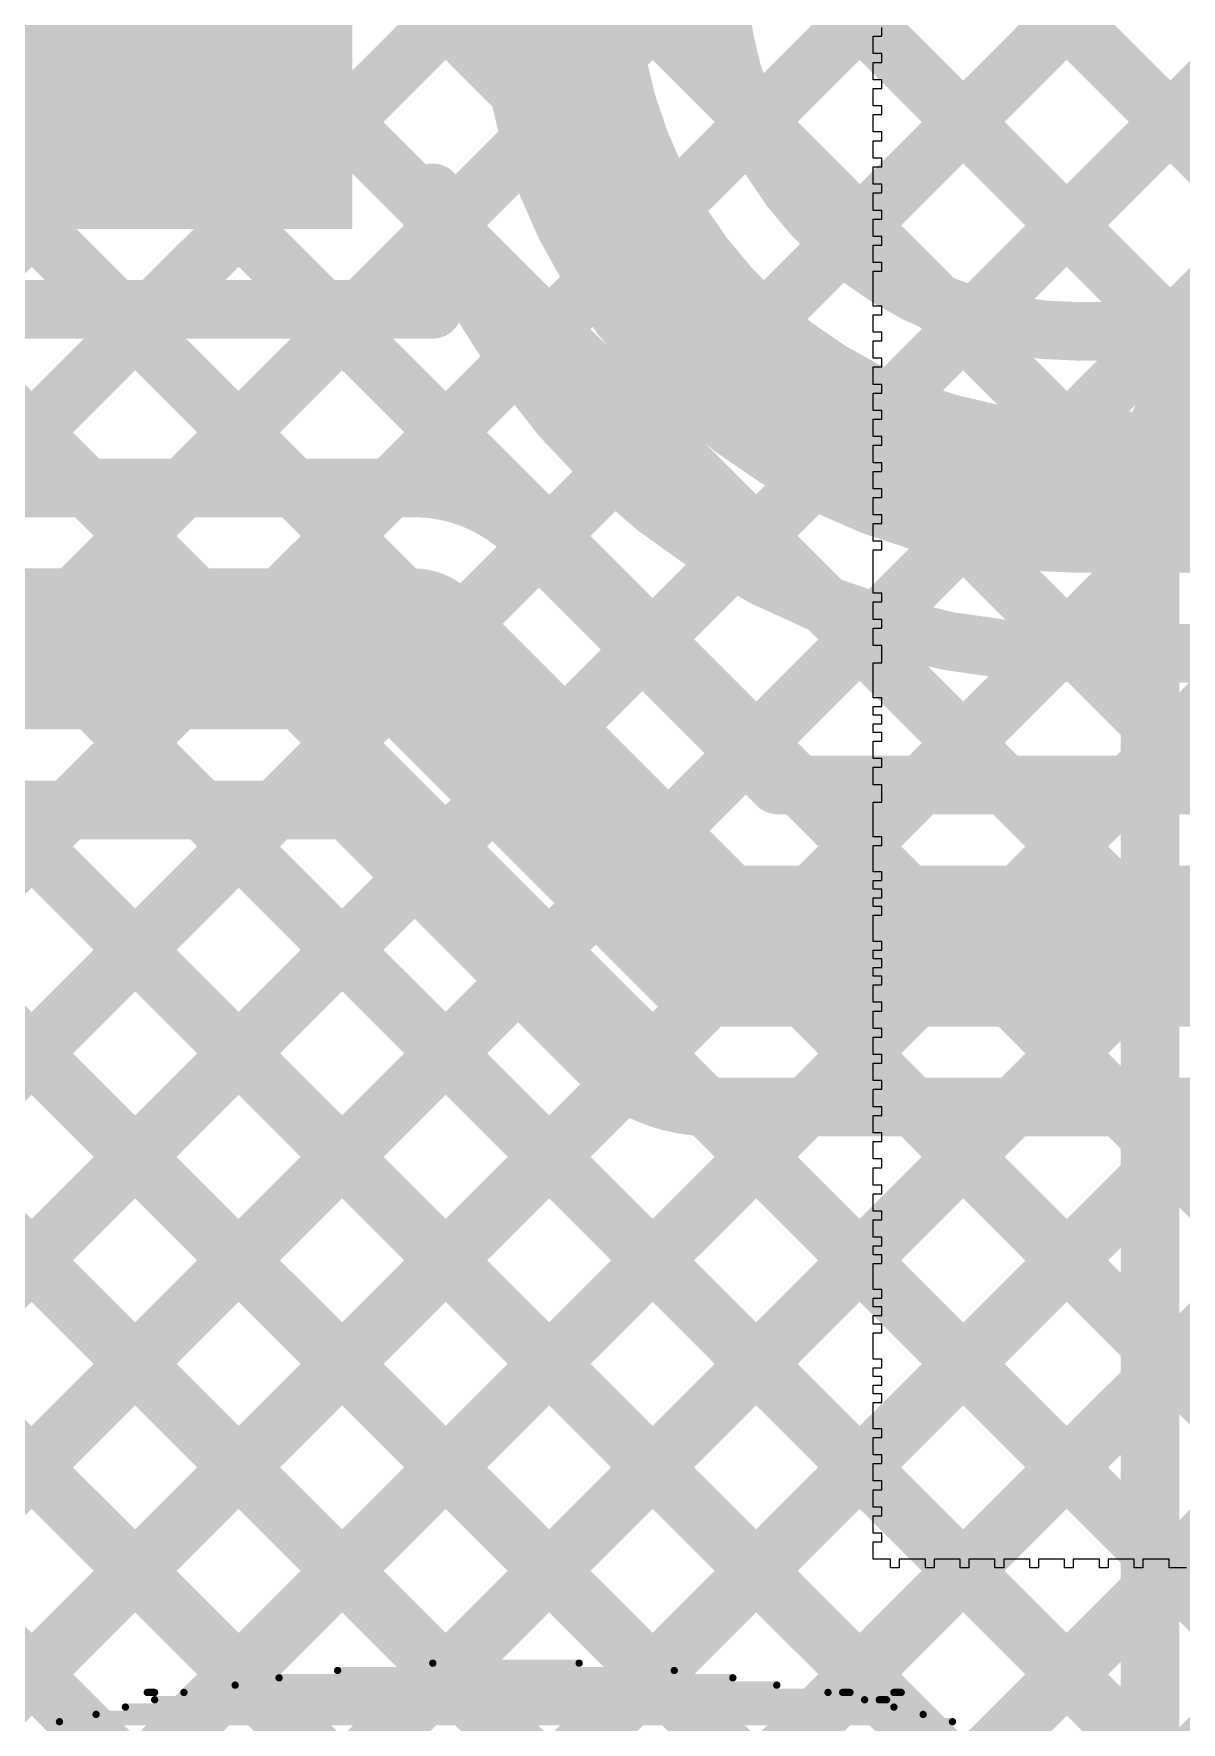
# Model space of a CAD drawing. Header units: millimetres. Extents: x 3.06 to 5.82, y 1.29 to 3.84.
# Drawn here: x 4.6955 to 4.8523, y 1.8319 to 2.0627 of the extents above; entities that cross this region are included whole.
import ezdxf

# ---------------------------------------------------------------- set-up
doc = ezdxf.new("R2010")
doc.units = ezdxf.units.MM
doc.header["$MEASUREMENT"] = 0
for name, color, linetype in [('BottomLayer', 5, 'Continuous'), ('BottomOverlay', 54, 'Continuous'), ('TopLayer', 1, 'Continuous'), ('TopOverlay', 2, 'Continuous')]:
    doc.layers.add(name, color=color, linetype=linetype)

msp = doc.modelspace()

# ---------------------------------------------------------------- linework, layer by layer
at = {"layer": 'BottomLayer'}
for points, const_width in [([(4.767, 2.071), (4.767, 2.726)], 0.022), ([(4.79368, 2.0501), (5.299, 2.55542)], 0.008), ([(4.80587, 2.03401), (5.299, 2.52714)], 0.008), ([(4.82414, 2.024), (5.30213, 2.50199)], 0.008), ([(4.85043, 2.022), (5.31337, 2.48494)], 0.008), ([(4.789, 2.11236), (4.88191, 2.01946)], 0.008), ([(4.789, 2.08408), (4.85108, 2.022)], 0.008), ([(4.272, 2.056), (4.719, 2.056)], 0.04), ([(4.79286, 2.05193), (4.81893, 2.02586)], 0.008), ([(4.75, 2.025), (4.75, 2.04092)], 0.008), ([(4.67837, 2.025), (4.70278, 2.0006)], 0.008), ([(4.68761, 2.0006), (4.71201, 2.025)], 0.008), ([(4.69, 2.025), (4.719, 2.025)], 0.008), ([(4.69, 2.025), (4.719, 2.025)], 0.008), ([(4.70666, 2.025), (4.73106, 2.0006)], 0.008), ([(4.71589, 2.0006), (4.74029, 2.025)], 0.008), ([(4.719, 2.025), (4.75, 2.025)], 0.008), ([(4.73494, 2.025), (4.79994, 1.96)], 0.008), ([(4.838, 2.022), (4.86397, 2.022)], 0.008), ([(4.74417, 2.0006), (4.76158, 2.018)], 0.008), ([(4.838, 2), (4.87, 2)], 0.022), ([(4.76449, 1.99263), (4.77471, 2.00285)], 0.008), ([(4.51848, 2.0006), (4.7474, 2.0006)], 0.008), ([(4.763, 1.99412), (4.79711, 1.96)], 0.008), ([(4.77863, 1.97848), (4.79093, 1.99079)], 0.008), ([(4.48937, 1.9786), (4.7474, 1.9786)], 0.022), ([(4.7474, 1.9786), (4.788, 1.938)], 0.022), ([(4.80365, 1.98458), (4.82823, 1.96)], 0.008), ([(4.79277, 1.96434), (4.81057, 1.98214)], 0.008), ([(4.81671, 1.96), (4.83477, 1.97806)], 0.008), ([(4.838, 1.978), (4.86397, 1.978)], 0.008), ([(4.83851, 1.978), (4.85651, 1.96)], 0.008), ([(4.845, 1.96), (4.863, 1.978)], 0.008), ([(4.79711, 1.96), (4.92997, 1.96)], 0.008), ([(4.26286, 1.491), (4.72846, 1.9566)], 0.008), ([(4.51848, 1.9566), (4.73829, 1.9566)], 0.008), ([(4.57707, 1.9566), (5.02231, 1.51136)], 0.008), ([(4.60359, 1.86001), (4.70017, 1.9566)], 0.008), ([(4.60535, 1.9566), (5.03208, 1.52988)], 0.008), ([(4.63364, 1.9566), (5.05225, 1.53799)], 0.008), ([(4.66192, 1.9566), (5.08052, 1.538)], 0.008), ([(4.69021, 1.9566), (5.10881, 1.538)], 0.008), ([(4.71849, 1.9566), (5.13709, 1.538)], 0.008), ([(4.73829, 1.9566), (4.7724, 1.92248)], 0.008), ([(4.29114, 1.491), (4.74752, 1.94737)], 0.008), ([(4.788, 1.938), (4.936, 1.938)], 0.022), ([(4.31943, 1.491), (4.76166, 1.93323)], 0.008), ([(4.34771, 1.491), (4.77617, 1.91945)], 0.008), ([(4.376, 1.491), (4.801, 1.916)], 0.008), ([(4.40428, 1.491), (4.82928, 1.916)], 0.008), ([(4.43257, 1.491), (4.85757, 1.916)], 0.008), ([(4.46085, 1.491), (4.88585, 1.916)], 0.008), ([(4.48913, 1.491), (4.91413, 1.916)], 0.008), ([(4.51742, 1.491), (4.94258, 1.91616)], 0.008), ([(4.78737, 1.91601), (5.16537, 1.538)], 0.008), ([(4.788, 1.916), (4.92997, 1.916)], 0.008), ([(4.81566, 1.916), (5.19366, 1.538)], 0.008), ([(4.84394, 1.916), (5.22094, 1.539)], 0.008)]:
    msp.add_lwpolyline(points, dxfattribs=dict(at, const_width=const_width))
for points, const_width in [([(4.7615, 2.071, 1), (4.7725, 2.071, 1)], 0.011), ([(4.7615, 2.071, 1), (4.7725, 2.071, 1)], 0.011), ([(4.709, 2.056, 1), (4.729, 2.056, 1)], 0.02), ([(4.79086, 2.05193, 1), (4.79486, 2.05193, 1)], 0.004), ([(4.79168, 2.0501, 1), (4.79568, 2.0501, 1)], 0.004), ([(4.748, 2.04092, 1), (4.752, 2.04092, 1)], 0.004), ([(4.748, 2.04092, 1), (4.752, 2.04092, 1)], 0.004), ([(4.80387, 2.03401, 1), (4.80787, 2.03401, 1)], 0.004), ([(4.70466, 2.025, 1), (4.70866, 2.025, 1)], 0.004), ([(4.71001, 2.025, 1), (4.71401, 2.025, 1)], 0.004), ([(4.717, 2.025, 1), (4.721, 2.025, 1)], 0.004), ([(4.717, 2.025, 1), (4.721, 2.025, 1)], 0.004), ([(4.717, 2.025, 1), (4.721, 2.025, 1)], 0.004), ([(4.73294, 2.025, 1), (4.73694, 2.025, 1)], 0.004), ([(4.73829, 2.025, 1), (4.74229, 2.025, 1)], 0.004), ([(4.748, 2.025, 1), (4.752, 2.025, 1)], 0.004), ([(4.748, 2.025, 1), (4.752, 2.025, 1)], 0.004), ([(4.81693, 2.02586, 1), (4.82093, 2.02586, 1)], 0.004), ([(4.82214, 2.024, 1), (4.82614, 2.024, 1)], 0.004), ([(4.836, 2.022, 1), (4.84, 2.022, 1)], 0.004), ([(4.836, 2.022, 1), (4.84, 2.022, 1)], 0.004), ([(4.84843, 2.022, 1), (4.85243, 2.022, 1)], 0.004), ([(4.84908, 2.022, 1), (4.85308, 2.022, 1)], 0.004), ([(4.75958, 2.018, 1), (4.76358, 2.018, 1)], 0.004), ([(4.8325, 2, 1), (4.8435, 2, 1)], 0.011), ([(4.8325, 2, 1), (4.8435, 2, 1)], 0.011), ([(4.77271, 2.00285, 1), (4.77671, 2.00285, 1)], 0.004), ([(4.70078, 2.0006, 1), (4.70478, 2.0006, 1)], 0.004), ([(4.71389, 2.0006, 1), (4.71789, 2.0006, 1)], 0.004), ([(4.72906, 2.0006, 1), (4.73306, 2.0006, 1)], 0.004), ([(4.74217, 2.0006, 1), (4.74617, 2.0006, 1)], 0.004), ([(4.7454, 2.0006, 1), (4.7494, 2.0006, 1)], 0.004), ([(4.7454, 2.0006, 1), (4.7494, 2.0006, 1)], 0.004), ([(4.7454, 2.0006, 1), (4.7494, 2.0006, 1)], 0.004), ([(4.76096, 1.99415, 1), (4.76496, 1.99415, 1)], 0.004), ([(4.761, 1.99412, 1), (4.765, 1.99412, 1)], 0.004), ([(4.761, 1.99412, 1), (4.765, 1.99412, 1)], 0.004), ([(4.76249, 1.99263, 1), (4.76649, 1.99263, 1)], 0.004), ([(4.78893, 1.99079, 1), (4.79293, 1.99079, 1)], 0.004), ([(4.7419, 1.9786, 1), (4.7529, 1.9786, 1)], 0.011), ([(4.7419, 1.9786, 1), (4.7529, 1.9786, 1)], 0.011), ([(4.80165, 1.98458, 1), (4.80565, 1.98458, 1)], 0.004), ([(4.80857, 1.98214, 1), (4.81257, 1.98214, 1)], 0.004), ([(4.77663, 1.97848, 1), (4.78063, 1.97848, 1)], 0.004), ([(4.83277, 1.97806, 1), (4.83677, 1.97806, 1)], 0.004), ([(4.836, 1.978, 1), (4.84, 1.978, 1)], 0.004), ([(4.836, 1.978, 1), (4.84, 1.978, 1)], 0.004), ([(4.83651, 1.978, 1), (4.84051, 1.978, 1)], 0.004), ([(4.79077, 1.96434, 1), (4.79477, 1.96434, 1)], 0.004), ([(4.79511, 1.96, 1), (4.79911, 1.96, 1)], 0.004), ([(4.79511, 1.96, 1), (4.79911, 1.96, 1)], 0.004), ([(4.79794, 1.96, 1), (4.80194, 1.96, 1)], 0.004), ([(4.81471, 1.96, 1), (4.81871, 1.96, 1)], 0.004), ([(4.82623, 1.96, 1), (4.83023, 1.96, 1)], 0.004), ([(4.843, 1.96, 1), (4.847, 1.96, 1)], 0.004), ([(4.69817, 1.9566, 1), (4.70217, 1.9566, 1)], 0.004), ([(4.71649, 1.9566, 1), (4.72049, 1.9566, 1)], 0.004), ([(4.72646, 1.9566, 1), (4.73046, 1.9566, 1)], 0.004), ([(4.73629, 1.9566, 1), (4.74029, 1.9566, 1)], 0.004), ([(4.73629, 1.9566, 1), (4.74029, 1.9566, 1)], 0.004), ([(4.74552, 1.94737, 1), (4.74952, 1.94737, 1)], 0.004), ([(4.7825, 1.938, 1), (4.7935, 1.938, 1)], 0.011), ([(4.7825, 1.938, 1), (4.7935, 1.938, 1)], 0.011), ([(4.75966, 1.93323, 1), (4.76366, 1.93323, 1)], 0.004), ([(4.7704, 1.92248, 1), (4.7744, 1.92248, 1)], 0.004), ([(4.7704, 1.92248, 1), (4.7744, 1.92248, 1)], 0.004), ([(4.77044, 1.92244, 1), (4.77444, 1.92244, 1)], 0.004), ([(4.77417, 1.91945, 1), (4.77817, 1.91945, 1)], 0.004), ([(4.78537, 1.91601, 1), (4.78937, 1.91601, 1)], 0.004), ([(4.786, 1.916, 1), (4.79, 1.916, 1)], 0.004), ([(4.786, 1.916, 1), (4.79, 1.916, 1)], 0.004), ([(4.786, 1.916, 1), (4.79, 1.916, 1)], 0.004), ([(4.799, 1.916, 1), (4.803, 1.916, 1)], 0.004), ([(4.81366, 1.916, 1), (4.81766, 1.916, 1)], 0.004), ([(4.82728, 1.916, 1), (4.83128, 1.916, 1)], 0.004), ([(4.84194, 1.916, 1), (4.84594, 1.916, 1)], 0.004)]:
    msp.add_lwpolyline(points, format="xyb", close=True, dxfattribs=dict(at, const_width=const_width))
for points, const_width in [([(4.838, 2, -0.414214), (4.767, 2.071)], 0.022), ([(4.838, 2.022, -0.414214), (4.789, 2.071)], 0.008), ([(4.838, 1.978, -0.320712), (4.75, 2.04092)], 0.008), ([(4.7474, 2.0006, -0.198912), (4.76296, 1.99415)], 0.008), ([(4.7474, 2.0006, -0.199566), (4.763, 1.99412)], 0.008), ([(4.788, 1.916, -0.199566), (4.7724, 1.92248)], 0.008), ([(4.788, 1.916, -0.198912), (4.77244, 1.92244)], 0.008)]:
    msp.add_lwpolyline(points, format="xyb", dxfattribs=dict(at, const_width=const_width))
msp.add_solid([(4.701, 2.036), (4.739, 2.036), (4.701, 3.474), (4.739, 3.474)], dxfattribs=at)
at = {"layer": 'BottomOverlay', "const_width": 0.001}
for points in [[(4.737, 1.839), (4.783, 1.839)], [(4.75, 1.84), (4.77, 1.84)], [(4.723, 1.837), (4.797, 1.837)], [(4.729, 1.838), (4.791, 1.838)], [(4.708, 1.834), (4.813, 1.834)], [(4.711, 1.836), (4.712, 1.836)], [(4.712, 1.835), (4.809, 1.835)], [(4.716, 1.836), (4.804, 1.836)], [(4.806, 1.836), (4.807, 1.836)], [(4.811, 1.835), (4.812, 1.835)], [(4.813, 1.836), (4.814, 1.836)], [(4.699, 1.832), (4.821, 1.832)], [(4.704, 1.833), (4.817, 1.833)]]:
    msp.add_lwpolyline(points, dxfattribs=at)
at = {"layer": 'BottomOverlay', "const_width": 0.0005}
for points in [[(4.73675, 1.839, 1), (4.73725, 1.839, 1)], [(4.74975, 1.84, 1), (4.75025, 1.84, 1)], [(4.76975, 1.84, 1), (4.77025, 1.84, 1)], [(4.78275, 1.839, 1), (4.78325, 1.839, 1)], [(4.72275, 1.837, 1), (4.72325, 1.837, 1)], [(4.72875, 1.838, 1), (4.72925, 1.838, 1)], [(4.79075, 1.838, 1), (4.79125, 1.838, 1)], [(4.79675, 1.837, 1), (4.79725, 1.837, 1)], [(4.70775, 1.834, 1), (4.70825, 1.834, 1)], [(4.71075, 1.836, 1), (4.71125, 1.836, 1)], [(4.71175, 1.836, 1), (4.71225, 1.836, 1)], [(4.71175, 1.835, 1), (4.71225, 1.835, 1)], [(4.71575, 1.836, 1), (4.71625, 1.836, 1)], [(4.80375, 1.836, 1), (4.80425, 1.836, 1)], [(4.80575, 1.836, 1), (4.80625, 1.836, 1)], [(4.80675, 1.836, 1), (4.80725, 1.836, 1)], [(4.80875, 1.835, 1), (4.80925, 1.835, 1)], [(4.81075, 1.835, 1), (4.81125, 1.835, 1)], [(4.81175, 1.835, 1), (4.81225, 1.835, 1)], [(4.81275, 1.836, 1), (4.81325, 1.836, 1)], [(4.81275, 1.834, 1), (4.81325, 1.834, 1)], [(4.81375, 1.836, 1), (4.81425, 1.836, 1)], [(4.69875, 1.832, 1), (4.69925, 1.832, 1)], [(4.70375, 1.833, 1), (4.70425, 1.833, 1)], [(4.81675, 1.833, 1), (4.81725, 1.833, 1)], [(4.82075, 1.832, 1), (4.82125, 1.832, 1)]]:
    msp.add_lwpolyline(points, format="xyb", close=True, dxfattribs=at)
at = {"layer": 'TopLayer', "const_width": 0.008}
for points in [[(4.64578, 2.01534), (5.07044, 2.44)], [(4.65992, 2.0012), (5.09872, 2.44)], [(4.67006, 1.84163), (5.26843, 2.44)], [(4.67082, 1.98381), (5.12701, 2.44)], [(4.671, 1.95571), (5.15529, 2.44)], [(4.671, 1.92742), (5.18358, 2.44)], [(4.671, 1.89914), (5.21186, 2.44)], [(4.671, 1.87086), (5.24014, 2.44)], [(4.46681, 2.3497), (4.848, 1.96851)], [(4.46681, 2.32141), (4.848, 1.94023)], [(4.58137, 2.31999), (4.88191, 2.01946)], [(4.45313, 2.30682), (4.848, 1.91194)], [(4.56723, 2.30585), (4.85548, 2.0176)], [(4.43166, 2.3), (4.848, 1.88366)], [(4.5448, 2.3), (4.84733, 1.99747)], [(4.47322, 2.23015), (4.848, 1.85537)], [(4.48486, 2.19023), (4.848, 1.82709)], [(4.848, 1.4791), (4.848, 1.99397)], [(4.541, 1.68429), (4.848, 1.99129)], [(4.671, 1.97581), (4.848, 1.79881)], [(4.541, 1.656), (4.848, 1.963)], [(4.671, 1.94752), (4.848, 1.77052)], [(4.541, 1.62772), (4.848, 1.93472)], [(4.671, 1.91924), (4.848, 1.74224)], [(4.541, 1.59943), (4.848, 1.90643)], [(4.671, 1.89095), (4.848, 1.71395)], [(4.541, 1.57115), (4.848, 1.87815)], [(4.671, 1.86267), (4.848, 1.68567)], [(4.541, 1.54287), (4.848, 1.84987)]]:
    msp.add_lwpolyline(points, dxfattribs=at)
at = {"layer": 'TopLayer'}
for points, const_width in [([(4.771, 2.16299, -0.414214), (4.671, 2.06299)], 0.04), ([(4.848, 1.99397, -1.143538), (4.89281, 2)], 0.008)]:
    msp.add_lwpolyline(points, format="xyb", dxfattribs=dict(at, const_width=const_width))
at = {"layer": 'TopLayer', "const_width": 0.004}
for points in [[(4.85348, 2.0176, 1), (4.85748, 2.0176, 1)], [(4.84533, 1.99747, 1), (4.84933, 1.99747, 1)], [(4.846, 1.99397, 1), (4.85, 1.99397, 1)], [(4.846, 1.99397, 1), (4.85, 1.99397, 1)], [(4.846, 1.99129, 1), (4.85, 1.99129, 1)], [(4.846, 1.96851, 1), (4.85, 1.96851, 1)], [(4.846, 1.963, 1), (4.85, 1.963, 1)], [(4.846, 1.94023, 1), (4.85, 1.94023, 1)], [(4.846, 1.93472, 1), (4.85, 1.93472, 1)], [(4.846, 1.91194, 1), (4.85, 1.91194, 1)], [(4.846, 1.90643, 1), (4.85, 1.90643, 1)], [(4.846, 1.88366, 1), (4.85, 1.88366, 1)], [(4.846, 1.87815, 1), (4.85, 1.87815, 1)], [(4.846, 1.85537, 1), (4.85, 1.85537, 1)], [(4.846, 1.84987, 1), (4.85, 1.84987, 1)]]:
    msp.add_lwpolyline(points, format="xyb", close=True, dxfattribs=at)
at = {"layer": 'TopOverlay'}
for p, q in [((4.81135, 2.06232), (4.81135, 2.06351)), ((4.81016, 2.06113), (4.81016, 2.06232)), ((4.81016, 2.06232), (4.81135, 2.06232)), ((4.81016, 2.05994), (4.81016, 2.06113)), ((4.81135, 2.05994), (4.81016, 2.05994)), ((4.81016, 2.05756), (4.81016, 2.05875)), ((4.81016, 2.05875), (4.81135, 2.05875)), ((4.81135, 2.05875), (4.81135, 2.05994)), ((4.81016, 2.05637), (4.81016, 2.05756)), ((4.81135, 2.05637), (4.81016, 2.05637)), ((4.81135, 2.05518), (4.81135, 2.05637)), ((4.81016, 2.05399), (4.81016, 2.05518)), ((4.81016, 2.05518), (4.81135, 2.05518)), ((4.81016, 2.0528), (4.81016, 2.05399)), ((4.81135, 2.0528), (4.81016, 2.0528)), ((4.81016, 2.05042), (4.81016, 2.05161)), ((4.81016, 2.05161), (4.81135, 2.05161)), ((4.81135, 2.05161), (4.81135, 2.0528)), ((4.81016, 2.04924), (4.81016, 2.05042)), ((4.81135, 2.04924), (4.81016, 2.04924)), ((4.81135, 2.04805), (4.81135, 2.04924)), ((4.81016, 2.04686), (4.81016, 2.04805)), ((4.81016, 2.04805), (4.81135, 2.04805)), ((4.81016, 2.04567), (4.81016, 2.04686)), ((4.81135, 2.04567), (4.81016, 2.04567)), ((4.81016, 2.04329), (4.81016, 2.04448)), ((4.81016, 2.04448), (4.81135, 2.04448)), ((4.81135, 2.04448), (4.81135, 2.04567)), ((4.81016, 2.0421), (4.81016, 2.04329)), ((4.81135, 2.0421), (4.81016, 2.0421)), ((4.81135, 2.04091), (4.81135, 2.0421)), ((4.81016, 2.03972), (4.81016, 2.04091)), ((4.81016, 2.04091), (4.81135, 2.04091)), ((4.81016, 2.03853), (4.81016, 2.03972)), ((4.81135, 2.03853), (4.81016, 2.03853)), ((4.81016, 2.03615), (4.81016, 2.03734)), ((4.81016, 2.03734), (4.81135, 2.03734)), ((4.81135, 2.03734), (4.81135, 2.03853)), ((4.81016, 2.03496), (4.81016, 2.03615)), ((4.81135, 2.03496), (4.81016, 2.03496)), ((4.81016, 2.03259), (4.81016, 2.03378)), ((4.81016, 2.03378), (4.81135, 2.03378)), ((4.81135, 2.03378), (4.81135, 2.03496)), ((4.81016, 2.0314), (4.81016, 2.03259)), ((4.81135, 2.0314), (4.81016, 2.0314)), ((4.81135, 2.03021), (4.81135, 2.0314)), ((4.81016, 2.02902), (4.81016, 2.03021)), ((4.81016, 2.03021), (4.81135, 2.03021)), ((4.81016, 2.02783), (4.81016, 2.02902)), ((4.81016, 2.02664), (4.81016, 2.02783)), ((4.81016, 2.02545), (4.81016, 2.02664)), ((4.81135, 2.02545), (4.81016, 2.02545)), ((4.81016, 2.02307), (4.81016, 2.02426)), ((4.81016, 2.02426), (4.81135, 2.02426)), ((4.81135, 2.02426), (4.81135, 2.02545)), ((4.81016, 2.02188), (4.81016, 2.02307)), ((4.81135, 2.02188), (4.81016, 2.02188)), ((4.81135, 2.02069), (4.81135, 2.02188)), ((4.81016, 2.0195), (4.81016, 2.02069)), ((4.81016, 2.02069), (4.81135, 2.02069)), ((4.81016, 2.01831), (4.81016, 2.0195)), ((4.81135, 2.01831), (4.81016, 2.01831)), ((4.81016, 2.01594), (4.81016, 2.01713)), ((4.81016, 2.01713), (4.81135, 2.01713)), ((4.81135, 2.01713), (4.81135, 2.01831)), ((4.81016, 2.01475), (4.81016, 2.01594)), ((4.81135, 2.01475), (4.81016, 2.01475)), ((4.81135, 2.01356), (4.81135, 2.01475)), ((4.81016, 2.01237), (4.81016, 2.01356)), ((4.81016, 2.01356), (4.81135, 2.01356)), ((4.81016, 2.01118), (4.81016, 2.01237)), ((4.81135, 2.01118), (4.81016, 2.01118)), ((4.81016, 2.0088), (4.81016, 2.00999)), ((4.81016, 2.00999), (4.81135, 2.00999)), ((4.81135, 2.00999), (4.81135, 2.01118)), ((4.81016, 2.00761), (4.81016, 2.0088)), ((4.81135, 2.00761), (4.81016, 2.00761)), ((4.81135, 2.00642), (4.81135, 2.00761)), ((4.81016, 2.00523), (4.81016, 2.00642)), ((4.81016, 2.00642), (4.81135, 2.00642)), ((4.81016, 2.00404), (4.81016, 2.00523)), ((4.81135, 2.00404), (4.81016, 2.00404)), ((4.81016, 2.00167), (4.81016, 2.00285)), ((4.81016, 2.00285), (4.81135, 2.00285)), ((4.81135, 2.00285), (4.81135, 2.00404)), ((4.81016, 2.00048), (4.81016, 2.00167)), ((4.81135, 2.00048), (4.81016, 2.00048)), ((4.81135, 1.99929), (4.81135, 2.00048)), ((4.81016, 1.9981), (4.81016, 1.99929)), ((4.81016, 1.99929), (4.81135, 1.99929)), ((4.81016, 1.99691), (4.81016, 1.9981)), ((4.81135, 1.99691), (4.81016, 1.99691)), ((4.81135, 1.99572), (4.81135, 1.99691)), ((4.81016, 1.99453), (4.81016, 1.99572)), ((4.81016, 1.99572), (4.81135, 1.99572)), ((4.81016, 1.99334), (4.81016, 1.99453)), ((4.81135, 1.99334), (4.81016, 1.99334)), ((4.81016, 1.99096), (4.81016, 1.99215)), ((4.81016, 1.99215), (4.81135, 1.99215)), ((4.81135, 1.99215), (4.81135, 1.99334)), ((4.81016, 1.98977), (4.81016, 1.99096)), ((4.81016, 1.98858), (4.81016, 1.98977)), ((4.81016, 1.98739), (4.81016, 1.98858)), ((4.81016, 1.98621), (4.81016, 1.98739)), ((4.81135, 1.98621), (4.81016, 1.98621)), ((4.81016, 1.98383), (4.81016, 1.98502)), ((4.81016, 1.98502), (4.81135, 1.98502)), ((4.81135, 1.98502), (4.81135, 1.98621)), ((4.81016, 1.98264), (4.81016, 1.98383)), ((4.81135, 1.98264), (4.81016, 1.98264)), ((4.81135, 1.98145), (4.81135, 1.98264)), ((4.81016, 1.98026), (4.81016, 1.98145)), ((4.81016, 1.98145), (4.81135, 1.98145)), ((4.81016, 1.97907), (4.81016, 1.98026)), ((4.81135, 1.97907), (4.81016, 1.97907)), ((4.81135, 1.97788), (4.81135, 1.97907)), ((4.81135, 1.97669), (4.81135, 1.97788)), ((4.81016, 1.9755), (4.81016, 1.97669)), ((4.81016, 1.97669), (4.81135, 1.97669)), ((4.81016, 1.97431), (4.81016, 1.9755)), ((4.81016, 1.97312), (4.81016, 1.97431)), ((4.81016, 1.97193), (4.81016, 1.97312)), ((4.81135, 1.97193), (4.81016, 1.97193)), ((4.81016, 1.96956), (4.81016, 1.97074)), ((4.81016, 1.97074), (4.81135, 1.97074)), ((4.81135, 1.97074), (4.81135, 1.97193)), ((4.81135, 1.96956), (4.81016, 1.96956)), ((4.81016, 1.96718), (4.81016, 1.96837)), ((4.81016, 1.96837), (4.81135, 1.96837)), ((4.81135, 1.96837), (4.81135, 1.96956)), ((4.81135, 1.96718), (4.81016, 1.96718)), ((4.81016, 1.9648), (4.81016, 1.96599)), ((4.81016, 1.96599), (4.81135, 1.96599)), ((4.81135, 1.96599), (4.81135, 1.96718)), ((4.81016, 1.96361), (4.81016, 1.9648)), ((4.81135, 1.96361), (4.81016, 1.96361)), ((4.81135, 1.96242), (4.81135, 1.96361)), ((4.81016, 1.96123), (4.81016, 1.96242)), ((4.81016, 1.96242), (4.81135, 1.96242)), ((4.81016, 1.96004), (4.81016, 1.96123)), ((4.81135, 1.96004), (4.81016, 1.96004)), ((4.81135, 1.95885), (4.81135, 1.96004)), ((4.81016, 1.95647), (4.81016, 1.95766)), ((4.81016, 1.95766), (4.81135, 1.95766)), ((4.81135, 1.95766), (4.81135, 1.95885)), ((4.81016, 1.95528), (4.81016, 1.95647)), ((4.81016, 1.9541), (4.81016, 1.95528)), ((4.81016, 1.95291), (4.81016, 1.9541)), ((4.81135, 1.95291), (4.81016, 1.95291)), ((4.81135, 1.95172), (4.81135, 1.95291)), ((4.81016, 1.95053), (4.81016, 1.95172)), ((4.81016, 1.95172), (4.81135, 1.95172)), ((4.81016, 1.94934), (4.81016, 1.95053)), ((4.81016, 1.94815), (4.81016, 1.94934)), ((4.81135, 1.94815), (4.81016, 1.94815)), ((4.81135, 1.94696), (4.81135, 1.94815)), ((4.81016, 1.94577), (4.81016, 1.94696)), ((4.81016, 1.94696), (4.81135, 1.94696)), ((4.81135, 1.94577), (4.81016, 1.94577)), ((4.81135, 1.94458), (4.81135, 1.94577)), ((4.81016, 1.94339), (4.81016, 1.94458)), ((4.81016, 1.94458), (4.81135, 1.94458)), ((4.81135, 1.94339), (4.81016, 1.94339)), ((4.81135, 1.9422), (4.81135, 1.94339)), ((4.81016, 1.94101), (4.81016, 1.9422)), ((4.81016, 1.9422), (4.81135, 1.9422)), ((4.81016, 1.93982), (4.81016, 1.94101)), ((4.81016, 1.93863), (4.81016, 1.93982)), ((4.81135, 1.93863), (4.81016, 1.93863)), ((4.81135, 1.93745), (4.81135, 1.93863)), ((4.81016, 1.93626), (4.81016, 1.93745)), ((4.81016, 1.93745), (4.81135, 1.93745)), ((4.81135, 1.93626), (4.81016, 1.93626)), ((4.81135, 1.93507), (4.81135, 1.93626)), ((4.81016, 1.93388), (4.81016, 1.93507)), ((4.81016, 1.93507), (4.81135, 1.93507)), ((4.81135, 1.93388), (4.81016, 1.93388)), ((4.81135, 1.93269), (4.81135, 1.93388)), ((4.81016, 1.9315), (4.81016, 1.93269)), ((4.81016, 1.93269), (4.81135, 1.93269)), ((4.81016, 1.93031), (4.81016, 1.9315)), ((4.81135, 1.93031), (4.81016, 1.93031)), ((4.81016, 1.92793), (4.81016, 1.92912)), ((4.81016, 1.92912), (4.81135, 1.92912)), ((4.81135, 1.92912), (4.81135, 1.93031)), ((4.81016, 1.92674), (4.81016, 1.92793)), ((4.81135, 1.92674), (4.81016, 1.92674)), ((4.81135, 1.92555), (4.81135, 1.92674)), ((4.81016, 1.92436), (4.81016, 1.92555)), ((4.81016, 1.92555), (4.81135, 1.92555)), ((4.81016, 1.92317), (4.81016, 1.92436)), ((4.81135, 1.92317), (4.81016, 1.92317)), ((4.81016, 1.9208), (4.81016, 1.92199)), ((4.81016, 1.92199), (4.81135, 1.92199)), ((4.81135, 1.92199), (4.81135, 1.92317)), ((4.81016, 1.91961), (4.81016, 1.9208)), ((4.81135, 1.91961), (4.81016, 1.91961)), ((4.81016, 1.91723), (4.81016, 1.91842)), ((4.81016, 1.91842), (4.81135, 1.91842)), ((4.81135, 1.91842), (4.81135, 1.91961)), ((4.81016, 1.91604), (4.81016, 1.91723)), ((4.81135, 1.91604), (4.81016, 1.91604)), ((4.81135, 1.91485), (4.81135, 1.91604)), ((4.81016, 1.91366), (4.81016, 1.91485)), ((4.81016, 1.91485), (4.81135, 1.91485)), ((4.81016, 1.91247), (4.81016, 1.91366)), ((4.81135, 1.91247), (4.81016, 1.91247)), ((4.81016, 1.91009), (4.81016, 1.91128)), ((4.81016, 1.91128), (4.81135, 1.91128)), ((4.81135, 1.91128), (4.81135, 1.91247)), ((4.81016, 1.9089), (4.81016, 1.91009)), ((4.81135, 1.9089), (4.81016, 1.9089)), ((4.81135, 1.90771), (4.81135, 1.9089)), ((4.81016, 1.90653), (4.81016, 1.90771)), ((4.81016, 1.90771), (4.81135, 1.90771)), ((4.81016, 1.90534), (4.81016, 1.90653)), ((4.81135, 1.90534), (4.81016, 1.90534)), ((4.81016, 1.90296), (4.81016, 1.90415)), ((4.81016, 1.90415), (4.81135, 1.90415)), ((4.81135, 1.90415), (4.81135, 1.90534)), ((4.81016, 1.90177), (4.81016, 1.90296)), ((4.81135, 1.90177), (4.81016, 1.90177)), ((4.81135, 1.90058), (4.81135, 1.90177)), ((4.81016, 1.89939), (4.81016, 1.90058)), ((4.81016, 1.90058), (4.81135, 1.90058)), ((4.81016, 1.8982), (4.81016, 1.89939)), ((4.81135, 1.8982), (4.81016, 1.8982)), ((4.81016, 1.89582), (4.81016, 1.89701)), ((4.81016, 1.89701), (4.81135, 1.89701)), ((4.81135, 1.89701), (4.81135, 1.8982)), ((4.81135, 1.89582), (4.81016, 1.89582)), ((4.81016, 1.89344), (4.81016, 1.89463)), ((4.81016, 1.89463), (4.81135, 1.89463)), ((4.81135, 1.89463), (4.81135, 1.89582)), ((4.81016, 1.89225), (4.81016, 1.89344)), ((4.81016, 1.89106), (4.81016, 1.89225)), ((4.81135, 1.89106), (4.81016, 1.89106)), ((4.81016, 1.88869), (4.81016, 1.88988)), ((4.81016, 1.88988), (4.81135, 1.88988)), ((4.81135, 1.88988), (4.81135, 1.89106)), ((4.81135, 1.88869), (4.81016, 1.88869)), ((4.81016, 1.88631), (4.81016, 1.8875)), ((4.81016, 1.8875), (4.81135, 1.8875)), ((4.81135, 1.8875), (4.81135, 1.88869)), ((4.81135, 1.88631), (4.81016, 1.88631)), ((4.81016, 1.88393), (4.81016, 1.88512)), ((4.81016, 1.88512), (4.81135, 1.88512)), ((4.81135, 1.88512), (4.81135, 1.88631)), ((4.81016, 1.88274), (4.81016, 1.88393)), ((4.81016, 1.88155), (4.81016, 1.88274)), ((4.81135, 1.88155), (4.81016, 1.88155)), ((4.81135, 1.88036), (4.81135, 1.88155)), ((4.81016, 1.87917), (4.81016, 1.88036)), ((4.81016, 1.88036), (4.81135, 1.88036)), ((4.81135, 1.87917), (4.81016, 1.87917)), ((4.81135, 1.87798), (4.81135, 1.87917)), ((4.81016, 1.87679), (4.81016, 1.87798)), ((4.81016, 1.87798), (4.81135, 1.87798)), ((4.81135, 1.87679), (4.81016, 1.87679)), ((4.81135, 1.8756), (4.81135, 1.87679)), ((4.81016, 1.87442), (4.81016, 1.8756)), ((4.81016, 1.8756), (4.81135, 1.8756)), ((4.81016, 1.87323), (4.81016, 1.87442)), ((4.81016, 1.87204), (4.81016, 1.87323)), ((4.81135, 1.87204), (4.81016, 1.87204)), ((4.81135, 1.87085), (4.81135, 1.87204)), ((4.81016, 1.86966), (4.81016, 1.87085)), ((4.81016, 1.87085), (4.81135, 1.87085)), ((4.81016, 1.86847), (4.81016, 1.86966)), ((4.81135, 1.86847), (4.81016, 1.86847)), ((4.81016, 1.86609), (4.81016, 1.86728)), ((4.81016, 1.86728), (4.81135, 1.86728)), ((4.81135, 1.86728), (4.81135, 1.86847)), ((4.81016, 1.8649), (4.81016, 1.86609)), ((4.81135, 1.8649), (4.81016, 1.8649)), ((4.81135, 1.86371), (4.81135, 1.8649)), ((4.81016, 1.86252), (4.81016, 1.86371)), ((4.81016, 1.86371), (4.81135, 1.86371)), ((4.81016, 1.86133), (4.81016, 1.86252)), ((4.81135, 1.86133), (4.81016, 1.86133)), ((4.81016, 1.85895), (4.81016, 1.86014)), ((4.81016, 1.86014), (4.81135, 1.86014)), ((4.81135, 1.86014), (4.81135, 1.86133)), ((4.81016, 1.85777), (4.81016, 1.85895)), ((4.81135, 1.85777), (4.81016, 1.85777)), ((4.81135, 1.85658), (4.81135, 1.85777)), ((4.81016, 1.85539), (4.81016, 1.85658)), ((4.81016, 1.85658), (4.81135, 1.85658)), ((4.81016, 1.8542), (4.81016, 1.85539)), ((4.81254, 1.8542), (4.81016, 1.8542)), ((4.81254, 1.85301), (4.81254, 1.8542)), ((4.81373, 1.85301), (4.81254, 1.85301)), ((4.8173, 1.8542), (4.81373, 1.8542)), ((4.81373, 1.8542), (4.81373, 1.85301)), ((4.8173, 1.85301), (4.8173, 1.8542)), ((4.81849, 1.85301), (4.8173, 1.85301)), ((4.82205, 1.8542), (4.81849, 1.8542)), ((4.81849, 1.8542), (4.81849, 1.85301)), ((4.82205, 1.85301), (4.82205, 1.8542)), ((4.82324, 1.85301), (4.82205, 1.85301)), ((4.82681, 1.8542), (4.82324, 1.8542)), ((4.82324, 1.8542), (4.82324, 1.85301)), ((4.82681, 1.85301), (4.82681, 1.8542)), ((4.828, 1.85301), (4.82681, 1.85301)), ((4.83157, 1.8542), (4.828, 1.8542)), ((4.828, 1.8542), (4.828, 1.85301)), ((4.83157, 1.85301), (4.83157, 1.8542)), ((4.83276, 1.85301), (4.83157, 1.85301)), ((4.83632, 1.8542), (4.83276, 1.8542)), ((4.83276, 1.8542), (4.83276, 1.85301)), ((4.83632, 1.85301), (4.83632, 1.8542)), ((4.83751, 1.85301), (4.83632, 1.85301)), ((4.84108, 1.8542), (4.83751, 1.8542)), ((4.83751, 1.8542), (4.83751, 1.85301)), ((4.84108, 1.85301), (4.84108, 1.8542)), ((4.84227, 1.85301), (4.84108, 1.85301)), ((4.84584, 1.8542), (4.84227, 1.8542)), ((4.84227, 1.8542), (4.84227, 1.85301)), ((4.84584, 1.85301), (4.84584, 1.8542)), ((4.84703, 1.85301), (4.84584, 1.85301)), ((4.8506, 1.8542), (4.84703, 1.8542)), ((4.84703, 1.8542), (4.84703, 1.85301)), ((4.8506, 1.85301), (4.8506, 1.8542)), ((4.85297, 1.85301), (4.8506, 1.85301))]:
    msp.add_line(p, q, dxfattribs=at)

doc.saveas('drawing.dxf')
